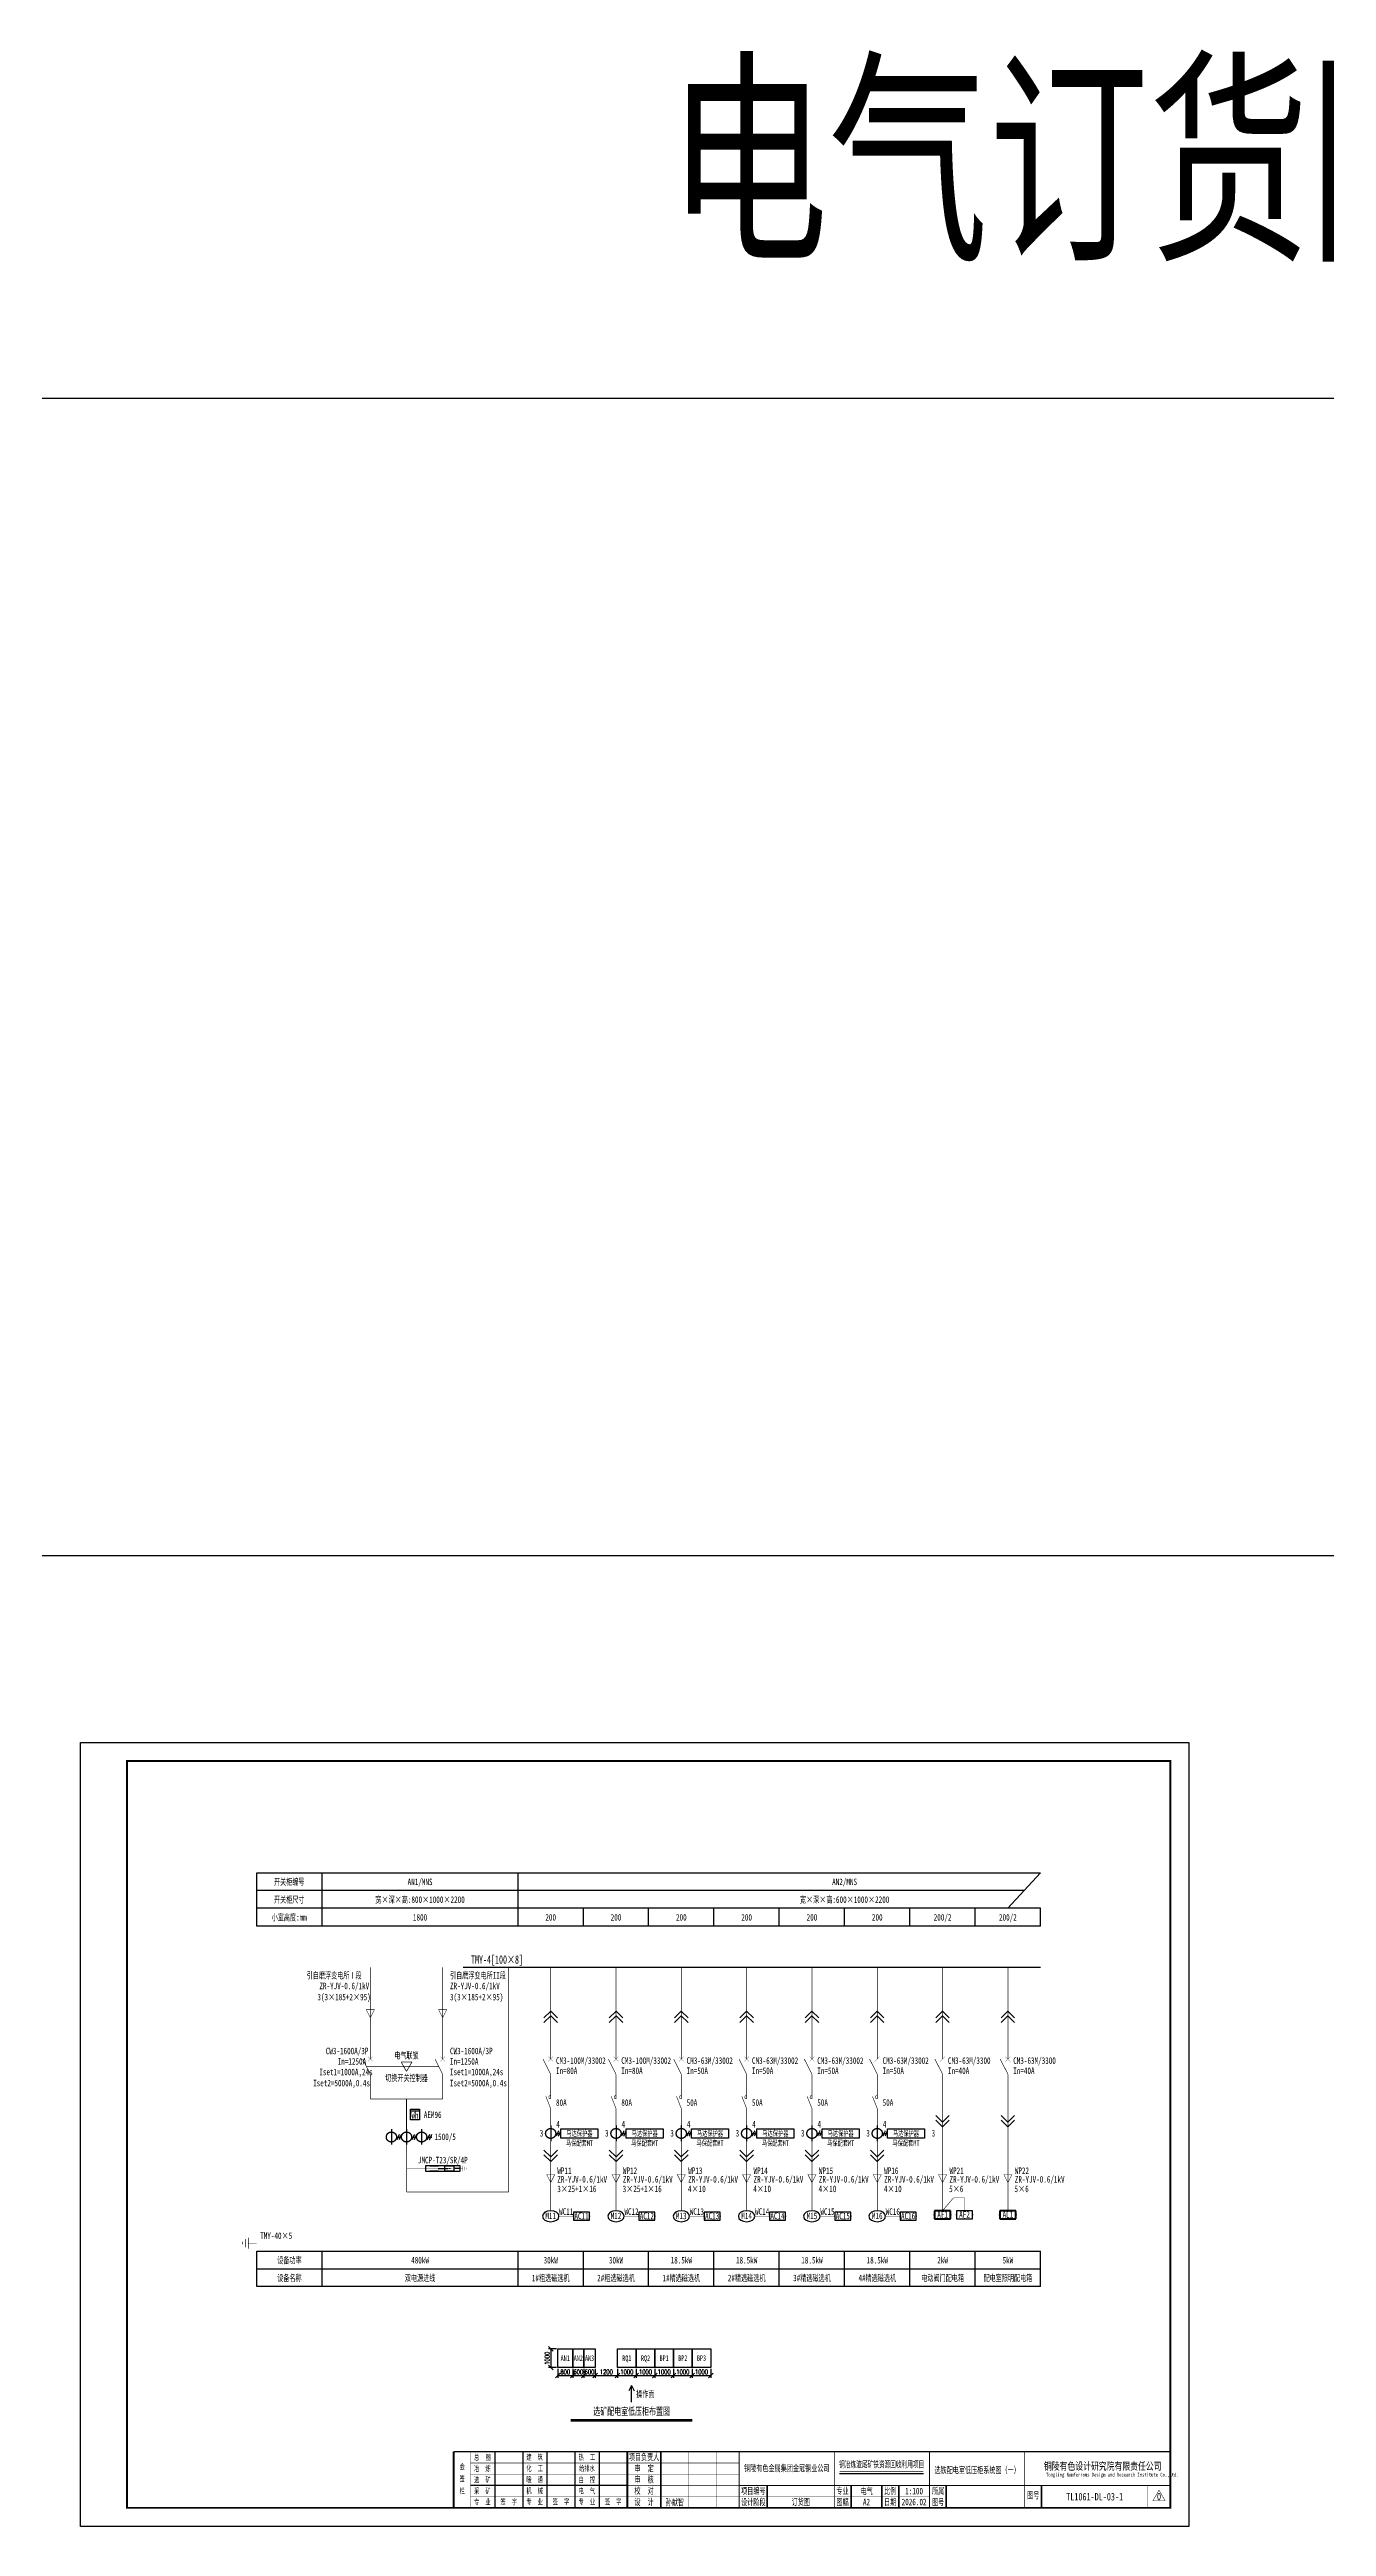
# Model space of a CAD drawing. Header units: millimetres. Extents: x 401220 to 2750366, y -101310 to 943175.
# Drawn here: x 581168 to 649596, y 700022 to 832709 of the extents above; entities that cross this region are included whole.
import ezdxf
from ezdxf.enums import TextEntityAlignment as Align

# ---------------------------------------------------------------- set-up
doc = ezdxf.new("R2010")
doc.units = ezdxf.units.MM
doc.linetypes.add('常规', pattern=[20, 10, 0, 10])
for name, color, linetype in [('BXT', 7, 'Continuous'), ('MX', 3, 'Continuous'), ('TEXT', 4, 'Continuous'), ('动力平面导线层', 3, '常规'), ('图框', 7, 'Continuous'), ('文字', 7, 'Continuous'), ('标注-照明', 7, 'Continuous'), ('照明平面导线层', 3, 'Continuous'), ('照明平面设备层', 1, 'Continuous'), ('电辅助1', 7, 'Continuous')]:
    doc.layers.add(name, color=color, linetype=linetype)
for name, color, linetype, lineweight in [('CAXA0', 7, 'Continuous', 70), ('CAXA0层', 7, 'Continuous', 25), ('ELEMENT', 3, 'Continuous', 30), ('SW', 8, 'Continuous', 20)]:
    doc.layers.add(name, color=color, linetype=linetype, lineweight=lineweight)
doc.styles.add('BcDimText', font='txt.shx', dxfattribs={"width": 0.667, "height": 250, "bigfont": 'hztxt.shx'})
doc.styles.add('HZ', font='simsun.ttf', dxfattribs={"width": 0.75})
doc.styles.add('IDQSTYLE', font='NSimSun.ttf', dxfattribs={"width": 0.7})
doc.styles.get("Standard").update_dxf_attribs({"font": 'arial.ttf', "bigfont": 'hzdx.shx'})
doc.styles.add('标准', font='NSimSun.ttf', dxfattribs={"width": 0.667})
doc.dimstyles.new('BC_DIMLFAC_Arch_100.0000_1.0000_1.0000_0_MM_0_2.5000', dxfattribs={"dimtxt": 250, "dimasz": 250, "dimexe": 125, "dimexo": 62.5, "dimgap": 62.5, "dimtad": 1, "dimdec": 4, "dimzin": 0, "dimdsep": 46, "dimtxsty": 'BcDimText', "dimblk": 'OBLIQUE', "dimcen": 250, "dimadec": 0, "dimazin": 0, "dimtfac": 1, "dimtdec": 4, "dimtix": 1, "dimtmove": 0, "dimatfit": 3, "dimfxl": 1, "dimtolj": 1, "dimtzin": 0, "dimarcsym": 0})

# ---------------------------------------------------------------- blocks, each defined once
blk = doc.blocks.new('PLA1')
at = {"color": 0, "linetype": 'ByBlock', "lineweight": -2}
for p, q in [((-500, 500), (-500, 0)), ((500, 500), (-500, 500)), ((-500, 0), (500, 0)), ((500, 0), (500, 500))]:
    blk.add_line(p, q, dxfattribs=at)
for p in [(-500, 250), (0, 500), (0, 0), (500, 250)]:
    blk.add_point(p, dxfattribs=at)
blk = doc.blocks.new('$element$00000390')
at = {"const_width": 0.0233}
for points in [[(0, 0), (0, -0.38)], [(-0.25, -0.38), (0.25, -0.38)], [(-0.19, -0.5), (0.19, -0.5)], [(-0.06, -0.63), (0.06, -0.63)]]:
    blk.add_lwpolyline(points, dxfattribs=at)
blk.add_attdef('S', (0, 0), '', height=0.00000667)
blk = doc.blocks.new('KK')
at = {"layer": 'MX', "color": 3, "linetype": '常规', "lineweight": 25}
for p, q in [((-498, -143), (-378, 128)), ((-384, -143), (-264, 128)), ((313, -143), (432, 128)), ((426, -143), (546, 128)), ((1123, -143), (1243, 128)), ((1236, -143), (1356, 128)), ((-540, -8), (-270, -8)), ((270, -8), (540, -8)), ((1080, -8), (1351, -8))]:
    blk.add_line(p, q, dxfattribs=at)
for centre in [(-810, -8), (0, -8), (810, -8)]:
    blk.add_circle(centre, 270, dxfattribs=at)
at = {"layer": '动力平面导线层', "lineweight": -3, "ltscale": 100}
for p, q in [((-810, 417), (-810, -417)), ((0, 417), (0, -417)), ((810, 417), (810, -417))]:
    blk.add_line(p, q, dxfattribs=at)
blk = doc.blocks.new('1107AA')
at = {"color": 3, "linetype": 'Continuous'}
for points, const_width in [([(0, -7.5), (-3.8, 0)], 0.3), ([(1.2, 1.2), (-1.2, -1.2)], 0.1), ([(-1.2, 1.2), (1.2, -1.2)], 0.1)]:
    blk.add_lwpolyline(points, dxfattribs=dict(at, const_width=const_width))
blk = doc.blocks.new('$element$00000532')
for points in [[(0, 0), (0, -0.28)], [(-0.1, -0.28), (0.1, -0.28), (0.1, -0.72), (-0.1, -0.72), (-0.1, -0.28)], [(0, -1), (0, -0.57)]]:
    blk.add_lwpolyline(points)
for points in [[(-0.03, -0.55), (0.03, -0.55), (0, -0.35), (0.03, -0.55)], [(0.03, -0.55), (0, -0.35), (-0.03, -0.55), (0.03, -0.55)], [(0, -0.37), (-0.03, -0.57), (0.03, -0.57), (0, -0.37)]]:
    blk.add_solid(points)
blk.add_attdef('S', (0, 0), '', height=0.00000667)
blk = doc.blocks.new('HFH')
at = {"color": 3, "linetype": 'Continuous', "const_width": 17.3}
for points in [[(-2085, -50), (-2085, 50)], [(-1999, -105), (-1999, 105)], [(-1917, -158), (-1917, 158)], [(-1653, 0), (-1917, 0)]]:
    blk.add_lwpolyline(points, dxfattribs=at)
at = {"color": 3}
blk.add_lwpolyline([(-1757, 162), (75, 162), (75, -164), (-1757, -164)], close=True, dxfattribs=at)
at = {"color": 3, "const_width": 13.3}
for points in [[(-717, 0), (-52, 0)], [(-621, 90), (-139, 90)], [(-621, -90), (-621, 90)], [(-139, -90), (-139, 90)], [(-621, -90), (-139, -90)]]:
    blk.add_lwpolyline(points, dxfattribs=at)
at = {"layer": 'ELEMENT', "linetype": 'ByBlock', "xscale": -1200, "yscale": 1200, "zscale": 1200, "rotation": 90}
blk.add_blockref('$element$00000532', (-1791, 0), dxfattribs=at)
blk = doc.blocks.new('0208D')
at = {"color": 3, "linetype": 'Continuous', "const_width": 0.3}
blk.add_lwpolyline([(0, -7.5), (0, 0)], dxfattribs=at)
blk.add_lwpolyline([(0, -7.5), (2.5, -2.5), (-2.5, -2.5)], close=True, dxfattribs=at)
blk = doc.blocks.new('HG')
at = {"layer": 'CAXA0', "color": 3, "linetype": 'Continuous', "lineweight": 0}
for p, q in [((0, 0), (-360, -360)), ((0, 0), (360, -360)), ((0, -250), (-360, -610)), ((0, -250), (360, -610))]:
    blk.add_line(p, q, dxfattribs=at)
blk = doc.blocks.new('GGF')
at = {"layer": '照明平面导线层', "color": 3, "linetype": '常规', "lineweight": 25, "ltscale": 2, "const_width": 30}
for points in [[(0, 0), (0, -365)], [(0, -1065), (-261, -402)], [(0, -365), (0, -544)], [(0, -1065), (0, -1429)]]:
    blk.add_lwpolyline(points, dxfattribs=at)
blk.add_lwpolyline([(0, -544, -1.1220072), (0, -365, -1.343832)], format="xyb", dxfattribs=at)
blk = doc.blocks.new('GHF')
at = {"layer": 'MX', "color": 3, "linetype": '常规', "lineweight": 25}
for p, q in [((270, 0), (540, 0)), ((313, -135), (432, 135)), ((426, -135), (546, 135))]:
    blk.add_line(p, q, dxfattribs=at)
blk.add_circle((0, 0), 270, dxfattribs=at)
at = {"layer": '动力平面导线层', "lineweight": -3, "ltscale": 100}
blk.add_line((0, 425), (0, -409), dxfattribs=at)
blk = doc.blocks.new('_Oblique')
at = {"color": 0, "linetype": 'ByBlock', "lineweight": -2}
blk.add_line((-0.5, -0.5), (0.5, 0.5), dxfattribs=at)
blk = doc.blocks.new('*D79')
at = {"color": 0, "lineweight": -2}
for p, q in [((608405, 708470), (608405, 707986)), ((608405, 708111), (609205, 708111)), ((609205, 708470), (609205, 707986))]:
    blk.add_line(p, q, dxfattribs=at)
at = {"layer": 'Defpoints', "color": 0}
for p in [(608405, 708533), (609205, 708533), (609205, 708111)]:
    blk.add_point(p, dxfattribs=at)
at = {"color": 0, "lineweight": -2, "xscale": 250, "yscale": 250, "zscale": 250, "rotation": 180}
blk.add_blockref('_Oblique', (608405, 708111), dxfattribs=at)
at = {"color": 0, "lineweight": -2, "xscale": 250, "yscale": 250, "zscale": 250}
blk.add_blockref('_Oblique', (609205, 708111), dxfattribs=at)
at = {"color": 0, "insert": (608805, 708298), "char_height": 250, "attachment_point": 5, "style": 'BcDimText'}
blk.add_mtext('\\A1;800', dxfattribs=at)
blk = doc.blocks.new('*D80')
at = {"color": 0, "lineweight": -2}
for p, q in [((609205, 708470), (609205, 707986)), ((609205, 708111), (609805, 708111)), ((609805, 708470), (609805, 707986))]:
    blk.add_line(p, q, dxfattribs=at)
at = {"layer": 'Defpoints', "color": 0}
for p in [(609205, 708533), (609805, 708533), (609805, 708111)]:
    blk.add_point(p, dxfattribs=at)
at = {"color": 0, "lineweight": -2, "xscale": 250, "yscale": 250, "zscale": 250, "rotation": 180}
blk.add_blockref('_Oblique', (609205, 708111), dxfattribs=at)
at = {"color": 0, "lineweight": -2, "xscale": 250, "yscale": 250, "zscale": 250}
blk.add_blockref('_Oblique', (609805, 708111), dxfattribs=at)
at = {"color": 0, "insert": (609505, 708298), "char_height": 250, "attachment_point": 5, "style": 'BcDimText'}
blk.add_mtext('\\A1;600', dxfattribs=at)
blk = doc.blocks.new('*D81')
at = {"color": 0, "lineweight": -2}
for p, q in [((609805, 708470), (609805, 707986)), ((609805, 708111), (610405, 708111)), ((610405, 708470), (610405, 707986))]:
    blk.add_line(p, q, dxfattribs=at)
at = {"layer": 'Defpoints', "color": 0}
for p in [(609805, 708533), (610405, 708533), (610405, 708111)]:
    blk.add_point(p, dxfattribs=at)
at = {"color": 0, "lineweight": -2, "xscale": 250, "yscale": 250, "zscale": 250, "rotation": 180}
blk.add_blockref('_Oblique', (609805, 708111), dxfattribs=at)
at = {"color": 0, "lineweight": -2, "xscale": 250, "yscale": 250, "zscale": 250}
blk.add_blockref('_Oblique', (610405, 708111), dxfattribs=at)
at = {"color": 0, "insert": (610105, 708298), "char_height": 250, "attachment_point": 5, "style": 'BcDimText'}
blk.add_mtext('\\A1;600', dxfattribs=at)
blk = doc.blocks.new('*D82')
at = {"color": 0, "lineweight": -2}
for p, q in [((611605, 708470), (611605, 707986)), ((611605, 708111), (612605, 708111)), ((612605, 708470), (612605, 707986))]:
    blk.add_line(p, q, dxfattribs=at)
at = {"layer": 'Defpoints', "color": 0}
for p in [(611605, 708533), (612605, 708533), (612605, 708111)]:
    blk.add_point(p, dxfattribs=at)
at = {"color": 0, "lineweight": -2, "xscale": 250, "yscale": 250, "zscale": 250, "rotation": 180}
blk.add_blockref('_Oblique', (611605, 708111), dxfattribs=at)
at = {"color": 0, "lineweight": -2, "xscale": 250, "yscale": 250, "zscale": 250}
blk.add_blockref('_Oblique', (612605, 708111), dxfattribs=at)
at = {"color": 0, "insert": (612105, 708298), "char_height": 250, "attachment_point": 5, "style": 'BcDimText'}
blk.add_mtext('\\A1;1000', dxfattribs=at)
blk = doc.blocks.new('*D83')
at = {"color": 0, "lineweight": -2}
for p, q in [((612605, 708470), (612605, 707986)), ((612605, 708111), (613605, 708111)), ((613605, 708470), (613605, 707986))]:
    blk.add_line(p, q, dxfattribs=at)
at = {"layer": 'Defpoints', "color": 0}
for p in [(612605, 708533), (613605, 708533), (613605, 708111)]:
    blk.add_point(p, dxfattribs=at)
at = {"color": 0, "lineweight": -2, "xscale": 250, "yscale": 250, "zscale": 250, "rotation": 180}
blk.add_blockref('_Oblique', (612605, 708111), dxfattribs=at)
at = {"color": 0, "lineweight": -2, "xscale": 250, "yscale": 250, "zscale": 250}
blk.add_blockref('_Oblique', (613605, 708111), dxfattribs=at)
at = {"color": 0, "insert": (613105, 708298), "char_height": 250, "attachment_point": 5, "style": 'BcDimText'}
blk.add_mtext('\\A1;1000', dxfattribs=at)
blk = doc.blocks.new('*D84')
at = {"color": 0, "lineweight": -2}
for p, q in [((613605, 708470), (613605, 707986)), ((613605, 708111), (614605, 708111)), ((614605, 708470), (614605, 707986))]:
    blk.add_line(p, q, dxfattribs=at)
at = {"layer": 'Defpoints', "color": 0}
for p in [(613605, 708533), (614605, 708533), (614605, 708111)]:
    blk.add_point(p, dxfattribs=at)
at = {"color": 0, "lineweight": -2, "xscale": 250, "yscale": 250, "zscale": 250, "rotation": 180}
blk.add_blockref('_Oblique', (613605, 708111), dxfattribs=at)
at = {"color": 0, "lineweight": -2, "xscale": 250, "yscale": 250, "zscale": 250}
blk.add_blockref('_Oblique', (614605, 708111), dxfattribs=at)
at = {"color": 0, "insert": (614105, 708298), "char_height": 250, "attachment_point": 5, "style": 'BcDimText'}
blk.add_mtext('\\A1;1000', dxfattribs=at)
blk = doc.blocks.new('*D85')
at = {"color": 0, "lineweight": -2}
for p, q in [((608342, 709533), (607900, 709533)), ((608025, 709533), (608025, 708533)), ((608342, 708533), (607900, 708533))]:
    blk.add_line(p, q, dxfattribs=at)
at = {"layer": 'Defpoints', "color": 0}
for p in [(608405, 709533), (608025, 708533), (608405, 708533)]:
    blk.add_point(p, dxfattribs=at)
at = {"color": 0, "lineweight": -2, "xscale": 250, "yscale": 250, "zscale": 250}
for p, rotation in [((608025, 709533), 90), ((608025, 708533), 270)]:
    blk.add_blockref('_Oblique', p, dxfattribs=dict(at, rotation=rotation))
at = {"color": 0, "insert": (607838, 709033), "char_height": 250, "attachment_point": 5, "rotation": 90, "style": 'BcDimText'}
blk.add_mtext('\\A1;1000', dxfattribs=at)
blk = doc.blocks.new('*D86')
at = {"color": 0, "lineweight": -2}
for p, q in [((610405, 708470), (610405, 707986)), ((610405, 708111), (611605, 708111)), ((611605, 708470), (611605, 707986))]:
    blk.add_line(p, q, dxfattribs=at)
at = {"layer": 'Defpoints', "color": 0}
for p in [(610405, 708533), (611605, 708533), (611605, 708111)]:
    blk.add_point(p, dxfattribs=at)
at = {"color": 0, "lineweight": -2, "xscale": 250, "yscale": 250, "zscale": 250, "rotation": 180}
blk.add_blockref('_Oblique', (610405, 708111), dxfattribs=at)
at = {"color": 0, "lineweight": -2, "xscale": 250, "yscale": 250, "zscale": 250}
blk.add_blockref('_Oblique', (611605, 708111), dxfattribs=at)
at = {"color": 0, "insert": (611005, 708298), "char_height": 250, "attachment_point": 5, "style": 'BcDimText'}
blk.add_mtext('\\A1;1200', dxfattribs=at)
blk = doc.blocks.new('3')
at = {"layer": 'TEXT', "color": 7, "lineweight": 25, "style": 'HZ', "width": 0.75}
for s, height, p in [('铜陵有色设计研究院有限责任公司', 400, (221501, 249018)), ('Tongling Nonferrous Design and Research Institute Co.,Ltd.', 200, (221613, 248659))]:
    blk.add_text(s, height=height, dxfattribs=at).set_placement(p)
blk = doc.blocks.new('铜陵有色图签02')
at = {"layer": '图框', "linetype": 'Continuous', "lineweight": 50}
for p, q in [((-38401, 3003), (-38401, 1)), ((-29100, 3001), (-29100, 0))]:
    blk.add_line(p, q, dxfattribs=at)
at = {"layer": '图框', "color": 7, "linetype": 'Continuous', "lineweight": 25}
for p, q in [((-36201, 3010), (-36201, 9)), ((-34701, 3010), (-34701, 9)), ((-33401, 3017), (-33401, 16)), ((-31901, 3017), (-31901, 16)), ((-30601, 3017), (-30601, 16)), ((-29100, 1201), (-37501, 1201))]:
    blk.add_line(p, q, dxfattribs=at)
at = {"layer": '图框', "color": 7, "linetype": 'Continuous', "lineweight": 35}
for p, q in [((-27300, 3001), (-27300, 1)), ((-21600, 1197), (-21600, -3)), ((-17100, 1200), (-17100, 0)), ((-15450, 0), (-15450, 1200)), ((-14550, 1200), (-14550, 0)), ((-12000, 1201), (-12000, 1)), ((-6900, 1202), (-6900, 2))]:
    blk.add_line(p, q, dxfattribs=at)
at = {"layer": '图框', "lineweight": 25}
blk.add_line((-17723, 1830), (-13223, 1830), dxfattribs=at)
at = {"layer": '图框', "lineweight": 70, "const_width": 70}
blk.add_lwpolyline([(-17980, 3001), (0, 3001), (-38401, 3001)], dxfattribs=at)
at = {"layer": '图框', "color": 7, "linetype": 'Continuous', "lineweight": 25, "const_width": 25}
for points in [[(-37501, 3000), (-37501, 0)], [(-25800, 3001), (-25800, 1)], [(-24300, 3001), (-24300, 1)], [(-23100, 2401), (-37501, 2401)], [(-23100, 1801), (-37501, 1801)], [(-12900, 600), (-18000, 600), (-37501, 600)], [(-23100, 1201), (-29100, 1201)], [(-602, 943), (-932, 371), (-272, 371), (-602, 943)]]:
    blk.add_lwpolyline(points, dxfattribs=at)
at = {"layer": '图框', "linetype": 'Continuous', "lineweight": 50, "const_width": 50}
for points in [[(-23100, 3001), (-23100, 1)], [(-18000, 3000), (-18000, 0)]]:
    blk.add_lwpolyline(points, dxfattribs=at)
at = {"layer": '图框', "lineweight": 50, "const_width": 50}
for points in [[(-12900, 3001), (-12900, 1)], [(-7800, 3001), (-7800, 1)], [(0, 3000), (0, 0)], [(-23100, 1200), (0, 1200)]]:
    blk.add_lwpolyline(points, dxfattribs=at)
at = {"layer": '图框', "lineweight": 25, "const_width": 35}
blk.add_lwpolyline([(-17723, 1930), (-13223, 1930)], dxfattribs=at)
at = {"layer": '图框', "linetype": 'Continuous', "lineweight": 70, "const_width": 70}
blk.add_lwpolyline([(-38401, 1), (0, 0)], dxfattribs=at)
at = {"layer": '图框', "color": 7, "linetype": 'Continuous', "lineweight": 35, "const_width": 25}
blk.add_lwpolyline([(-1200, 1201), (-1200, 0)], dxfattribs=at)
at = {"layer": '图框', "lineweight": 25}
blk.add_blockref('3', (-228268, -246986), dxfattribs=at)
at = {"layer": 'TEXT', "color": 7, "lineweight": 25, "style": '标准', "width": 0.667}
for s, height, p in [('总  图', 300, (-36862, 2555)), ('建  筑', 300, (-34062, 2562)), ('热  工', 300, (-31262, 2562)), ('项目负责人', 350, (-28197, 2541)), ('签', 300, (-37942, 1404)), ('会', 300, (-37942, 2054)), ('冶  炼', 300, (-36862, 1955)), ('选  矿', 300, (-36862, 1355)), ('化  工', 300, (-34062, 1962)), ('暖  通', 300, (-34062, 1362)), ('给排水', 300, (-31262, 1962)), ('自  控', 300, (-31262, 1362)), ('审  定', 350, (-28197, 1941)), ('审  核', 350, (-28197, 1341)), ('栏', 300, (-37942, 754)), ('采  矿', 300, (-36862, 754)), ('专  业', 300, (-36862, 170)), ('签  字', 300, (-35449, 170)), ('机  械', 300, (-34062, 761)), ('专  业', 300, (-34062, 177)), ('签  字', 300, (-32649, 177)), ('专  业', 300, (-31262, 177)), ('电  气', 300, (-31262, 761)), ('签  字', 300, (-29849, 177)), ('校  对', 350, (-28197, 741)), ('设  计', 350, (-28197, 139)), ('项目编号', 350, (-22343, 730)), ('设计阶段', 350, (-22343, 130)), ('专业', 350, (-17559, 730)), ('图幅', 350, (-17559, 130)), ('比例', 350, (-15009, 730)), ('日期', 350, (-15009, 130)), ('所属', 350, (-12438, 730)), ('图号', 350, (-12438, 130)), ('图号', 350, (-7339, 495))]:
    blk.add_text(s, height=height, dxfattribs=at).set_placement(p, align=Align.CENTER)
blk = doc.blocks.new('*D121')
at = {"color": 0, "lineweight": -2}
for p, q in [((614605, 708470), (614605, 707986)), ((614605, 708111), (615605, 708111)), ((615605, 708470), (615605, 707986))]:
    blk.add_line(p, q, dxfattribs=at)
at = {"layer": 'Defpoints', "color": 0}
for p in [(614605, 708533), (615605, 708533), (615605, 708111)]:
    blk.add_point(p, dxfattribs=at)
at = {"color": 0, "lineweight": -2, "xscale": 250, "yscale": 250, "zscale": 250, "rotation": 180}
blk.add_blockref('_Oblique', (614605, 708111), dxfattribs=at)
at = {"color": 0, "lineweight": -2, "xscale": 250, "yscale": 250, "zscale": 250}
blk.add_blockref('_Oblique', (615605, 708111), dxfattribs=at)
at = {"color": 0, "insert": (615105, 708298), "char_height": 250, "attachment_point": 5, "style": 'BcDimText'}
blk.add_mtext('\\A1;1000', dxfattribs=at)
blk = doc.blocks.new('*D122')
at = {"color": 0, "lineweight": -2}
for p, q in [((615605, 708470), (615605, 707986)), ((615605, 708111), (616605, 708111)), ((616605, 708470), (616605, 707986))]:
    blk.add_line(p, q, dxfattribs=at)
at = {"layer": 'Defpoints', "color": 0}
for p in [(615605, 708533), (616605, 708533), (616605, 708111)]:
    blk.add_point(p, dxfattribs=at)
at = {"color": 0, "lineweight": -2, "xscale": 250, "yscale": 250, "zscale": 250, "rotation": 180}
blk.add_blockref('_Oblique', (615605, 708111), dxfattribs=at)
at = {"color": 0, "lineweight": -2, "xscale": 250, "yscale": 250, "zscale": 250}
blk.add_blockref('_Oblique', (616605, 708111), dxfattribs=at)
at = {"color": 0, "insert": (616105, 708298), "char_height": 250, "attachment_point": 5, "style": 'BcDimText'}
blk.add_mtext('\\A1;1000', dxfattribs=at)

msp = doc.modelspace()

# ---------------------------------------------------------------- linework, layer by layer
at = {"color": 3}
for p, q in [((930455.53865, 814021.73148), (401219.70842, 814021.73148)), ((930455.53865, 752021.73148), (401219.70842, 752021.73148))]:
    msp.add_line(p, q, dxfattribs=at)
for p, q in [((632524.24796, 733137.54739), (634274.24796, 735037.54739)), ((612352.72959, 707564.64704), (612205.25556, 707287.43974)), ((612352.72959, 706679.78256), (612352.72959, 707564.64704)), ((612352.72959, 707564.64704), (612500.20361, 707287.43974))]:
    msp.add_line(p, q)
at = {"color": 3, "const_width": 13.30256}
msp.add_lwpolyline([(601453.63149, 719195.76604), (600299.12646, 719195.76604)], dxfattribs=at)
at = {"color": 2, "lineweight": 30}
for points in [[(608404.60235, 709532.64795), (609204.60235, 709532.64795), (609204.60235, 708532.64795), (608404.60235, 708532.64795)], [(609204.60235, 709532.64795), (609804.60235, 709532.64795), (609804.60235, 708532.64795), (609204.60235, 708532.64795)], [(609804.60235, 709532.64795), (610404.60235, 709532.64795), (610404.60235, 708532.64795), (609804.60235, 708532.64795)]]:
    msp.add_lwpolyline(points, close=True, dxfattribs=at)
at = {"color": 6, "lineweight": 30}
for points in [[(611604.60235, 709532.64795), (612604.60235, 709532.64795), (612604.60235, 708532.64795), (611604.60235, 708532.64795)], [(612604.60235, 709532.64795), (613604.60235, 709532.64795), (613604.60235, 708532.64795), (612604.60235, 708532.64795)], [(613604.60235, 709532.64795), (614604.60235, 709532.64795), (614604.60235, 708532.64795), (613604.60235, 708532.64795)], [(614604.60235, 709532.64795), (615604.60235, 709532.64795), (615604.60235, 708532.64795), (614604.60235, 708532.64795)], [(615604.60235, 709532.64795), (616604.60235, 709532.64795), (616604.60235, 708532.64795), (615604.60235, 708532.64795)]]:
    msp.add_lwpolyline(points, close=True, dxfattribs=at)
at = {"layer": 'CAXA0层', "color": 2, "linetype": 'Continuous', "lineweight": 40}
msp.add_line((609104.83112, 705733.37968), (615611.12169, 705733.37968), dxfattribs=at)
at = {"layer": 'CAXA0层', "color": 2, "linetype": 'Continuous', "lineweight": 0}
msp.add_line((609104.83112, 705667.89675), (615611.12169, 705667.89675), dxfattribs=at)
at = {"layer": 'MX', "color": 3, "linetype": 'ByBlock', "const_width": 38.89776}
for points in [[(598361.43131, 729971.61373), (598361.43126, 726836.95771)], [(602236.71067, 729971.61373), (602236.71064, 726836.95771)], [(605774.23613, 729971.62184), (605774.23613, 717935.66185)], [(598156.56474, 724653.01831), (602031.84412, 724653.01831)], [(600008.76313, 724901.85321), (600589.37878, 724901.85321)], [(600299.07095, 724399.0253), (600008.76313, 724901.85321)], [(600299.07095, 724399.0253), (600589.37878, 724901.85321)], [(598360.75565, 722920.10847), (602236.40331, 722920.10847)], [(600298.7847, 722920.10847), (600299.24209, 717935.66185)], [(600299.12255, 717935.66185), (605774.23613, 717935.66185)]]:
    msp.add_lwpolyline(points, dxfattribs=at)
at = {"layer": '动力平面导线层', "color": 0, "linetype": 'ByBlock'}
for p, q in [((592274.23613, 732187.54739), (592274.23613, 735037.54739)), ((592274.23613, 735037.54739), (634274.24796, 735037.54739)), ((633399.24796, 734087.54739), (592274.23613, 734087.54739)), ((595774.23613, 732187.54739), (595774.23613, 735037.54739)), ((606274.23613, 732187.54739), (606274.23613, 735037.54739)), ((634274.24796, 733137.54739), (592274.23613, 733137.54739)), ((609774.23761, 732187.54739), (609774.23761, 733137.54739)), ((613274.23909, 732187.54739), (613274.23909, 733137.54739)), ((616774.24057, 732187.54739), (616774.24057, 733137.54739)), ((620274.24205, 732187.54739), (620274.24205, 733137.54739)), ((623774.24353, 732187.54739), (623774.24353, 733137.54739)), ((627274.245, 732187.54739), (627274.245, 733137.54739)), ((630774.24648, 732187.54739), (630774.24648, 733137.54739)), ((634274.24796, 732187.54739), (634274.24796, 733137.54739)), ((634274.24796, 732187.54739), (592274.23613, 732187.54739)), ((592274.23613, 714768.78721), (634274.24796, 714768.78721)), ((592274.23613, 712868.78721), (592274.23613, 714768.78721)), ((595774.23613, 712868.78721), (595774.23613, 714768.78721)), ((606274.23613, 712868.78721), (606274.23613, 714768.78721)), ((609774.23613, 712868.78721), (609774.23613, 714768.78721)), ((613274.23613, 712868.78721), (613274.23613, 714768.78721)), ((616774.23613, 712868.78721), (616774.23613, 714768.78721)), ((620274.23613, 712868.78721), (620274.23613, 714768.78721)), ((623774.23613, 712868.78721), (623774.23613, 714768.78721)), ((627274.23613, 712868.78721), (627274.23613, 714768.78721)), ((630774.23613, 712868.78721), (630774.23613, 714768.78721)), ((634274.23613, 712868.78721), (634274.23613, 714768.78721)), ((592274.23613, 713818.78721), (634274.24796, 713818.78721)), ((634274.24796, 712868.78721), (592274.23613, 712868.78721))]:
    msp.add_line(p, q, dxfattribs=at)
at = {"layer": '动力平面导线层', "color": 3, "linetype": 'ByBlock', "lineweight": 20, "ltscale": 2, "const_width": 84}
msp.add_lwpolyline([(634274.24796, 729971.64332), (603327.76482, 729971.61932)], dxfattribs=at)
at = {"layer": '动力平面导线层', "color": 0}
for points in [[(608564.55318, 721327.01386), (610558.97716, 721327.01386), (610558.97716, 720823.35484), (608564.55318, 720823.35484)], [(612064.55318, 721327.01386), (614058.97716, 721327.01386), (614058.97716, 720823.35484), (612064.55318, 720823.35484)], [(615564.55318, 721327.01386), (617558.97716, 721327.01386), (617558.97716, 720823.35484), (615564.55318, 720823.35484)], [(619064.55318, 721327.01386), (621058.97716, 721327.01386), (621058.97716, 720823.35484), (619064.55318, 720823.35484)], [(622564.55318, 721327.01386), (624558.97716, 721327.01386), (624558.97716, 720823.35484), (622564.55318, 720823.35484)], [(626064.55318, 721327.01386), (628058.97716, 721327.01386), (628058.97716, 720823.35484), (626064.55318, 720823.35484)]]:
    msp.add_lwpolyline(points, close=True, dxfattribs=at)
at = {"layer": '图框', "linetype": 'Continuous', "lineweight": 100, "const_width": 100}
msp.add_lwpolyline([(585324.24205, 701021.73148), (641224.24205, 701021.73148), (641224.24205, 741021.73148), (585324.24205, 741021.73148)], close=True, dxfattribs=at)
at = {"layer": '文字', "color": 3, "linetype": 'ByBlock', "lineweight": 25, "const_width": 30}
for points in [[(608024.23096, 725058.19978), (608024.23096, 729971.62699)], [(611524.23096, 725058.19978), (611524.23096, 729971.62699)], [(615024.23096, 725058.19978), (615024.23096, 729971.62699)], [(618524.23096, 725058.19978), (618524.23096, 729971.62699)], [(622024.23096, 725058.19978), (622024.23096, 729971.62699)], [(625524.23096, 725058.19978), (625524.23096, 729971.62699)], [(629024.21964, 725058.19759), (629024.21964, 729971.6248)], [(632524.21964, 725058.1954), (632524.21964, 729971.6226)], [(608024.26348, 724247.83172), (608024.29418, 723471.59844)], [(611524.26348, 724247.83172), (611524.29418, 723471.59844)], [(615024.26348, 724247.83172), (615024.29418, 723471.59844)], [(618524.26348, 724247.83172), (618524.29418, 723471.59844)], [(622024.26348, 724247.83172), (622024.29418, 723471.59844)], [(625524.26348, 724247.83172), (625524.29418, 723471.59844)], [(629024.24772, 724247.82752), (629024.24772, 716938.56436)], [(632524.24772, 724247.82533), (632524.24772, 716938.56216)], [(608024.29418, 722042.42568), (608024.29419, 720725.18435)], [(611524.29418, 722042.42568), (611524.29419, 720725.18435)], [(615024.29418, 722042.42568), (615024.29419, 720725.18435)], [(618524.29418, 722042.42568), (618524.29419, 720725.18435)], [(622024.29418, 722042.42568), (622024.29419, 720725.18435)], [(625524.29418, 722042.42568), (625524.29419, 720725.18435)], [(608024.29419, 720725.18435), (608024.29419, 716938.60473)], [(611524.29419, 720725.18435), (611524.29419, 716938.60473)], [(615024.29419, 720725.18435), (615024.29419, 716938.60473)], [(618524.29419, 720725.18435), (618524.29419, 716938.60473)], [(622024.29419, 720725.18435), (622024.29419, 716938.60473)], [(625524.29419, 720725.18435), (625524.29419, 716938.60473)], [(608469.24314, 716642.67799), (609245.47642, 716642.70869)], [(611969.24314, 716642.6942), (612745.47642, 716642.72491)], [(615469.24314, 716642.6942), (616245.47642, 716642.72491)], [(618969.24314, 716642.6942), (619745.47642, 716642.72491)], [(622469.24314, 716642.6942), (623245.47642, 716642.72491)], [(625969.24314, 716642.6942), (626745.47642, 716642.72491)], [(629611.97014, 717626.44103), (629024.24772, 716938.56436)], [(629611.97014, 717626.44103), (630199.69256, 717626.44103)], [(630199.69256, 717626.44103), (630199.69256, 716938.56436)]]:
    msp.add_lwpolyline(points, dxfattribs=at)
at = {"layer": '标注-照明', "color": 1, "linetype": 'ByBlock', "lineweight": 30, "ltscale": 100, "extrusion": (0, 0, -1)}
for centre in [(608024.29419, 716642.67799), (611524.29419, 716642.6942), (615024.29419, 716642.6942), (618524.29419, 716642.6942), (622024.29419, 716642.6942), (625524.29419, 716642.6942)]:
    msp.add_ellipse(centre, major_axis=(444.94896, 0), ratio=0.665043753, dxfattribs=at)
at = {"layer": '照明平面设备层', "color": 0, "lineweight": -3, "ltscale": 100}
msp.add_lwpolyline([(582824.24205, 742021.73148), (642224.24205, 742021.73148), (642224.24205, 700021.73148), (582824.24205, 700021.73148)], close=True, dxfattribs=at)
at = {"layer": '照明平面设备层', "color": 3, "linetype": 'ByBlock', "lineweight": -3, "const_width": 30}
for points in [[(598361.43126, 725058.15654), (598361.43126, 726836.95771)], [(602236.71064, 725058.15654), (602236.71064, 726836.95771)], [(598361.43126, 722920.10847), (598361.43126, 724247.85694)], [(602236.71064, 722920.10847), (602236.66384, 724247.83328)]]:
    msp.add_lwpolyline(points, dxfattribs=at)
at = {"layer": '电辅助1', "color": 2, "linetype": 'ByBlock', "lineweight": 25}
for p, q in [((600513.59931, 721802.07092), (600513.59931, 722383.50998)), ((600513.59931, 722383.50998), (600998.13186, 722383.50998)), ((600513.59931, 722286.60347), (600998.13186, 722286.60347)), ((600998.13186, 722383.50998), (600998.13186, 721802.07092)), ((600998.13186, 721802.07092), (600513.59931, 721802.07092))]:
    msp.add_line(p, q, dxfattribs=at)

# ---------------------------------------------------------------- block references
for p in [(608024.13457, 727622.86857), (611524.13457, 727622.86857), (615024.13457, 727622.86857), (618524.13457, 727622.86857), (622024.13457, 727622.86857), (625524.13457, 727622.86857), (629024.12324, 727622.8704), (632524.12324, 727622.86821)]:
    msp.add_blockref('HG', p)
at = {"rotation": 180}
for name, p in [('HG', (629024.09939, 721433.88751)), ('HG', (632524.09939, 721433.88532)), ('HFH', (601401.65272, 719195.76604)), ('HG', (608024.11072, 719567.96316)), ('HG', (611524.11072, 719567.96316)), ('HG', (615024.11072, 719567.96316)), ('HG', (618524.11072, 719567.96316)), ('HG', (622024.11072, 719567.96316)), ('HG', (625524.11072, 719567.96316))]:
    msp.add_blockref(name, p, dxfattribs=at)
at = {"layer": 'BXT', "linetype": 'ByBlock'}
for p, xscale, yscale, zscale in [((598361.43127, 727926.04882), 87.66224999725819, 87.66224999725819, 87.66224999725819), ((602236.71065, 727926.04876), 87.66224999725819, 87.66224999725819, 87.66224999725819), ((608024.29419, 719099.31503), 87.66225000098348, 87.66225000098348, 87.66225000098348), ((611524.29419, 719099.31503), 87.66225000098348, 87.66225000098348, 87.66225000098348), ((615024.29419, 719099.31503), 87.66225000098348, 87.66225000098348, 87.66225000098348), ((618524.29419, 719099.31503), 87.66225000098348, 87.66225000098348, 87.66225000098348), ((622024.29419, 719099.31503), 87.66225000098348, 87.66225000098348, 87.66225000098348), ((625524.29419, 719099.31503), 87.66225000098348, 87.66225000098348, 87.66225000098348), ((629024.28286, 719099.31686), 87.66225000098348, 87.66225000098348, 87.66225000098348), ((632524.28286, 719099.31467), 87.66225000098348, 87.66225000098348, 87.66225000098348)]:
    msp.add_blockref('0208D', p, dxfattribs=dict(at, xscale=xscale, yscale=yscale, zscale=zscale))
at = {"layer": 'ELEMENT', "linetype": 'ByBlock', "xscale": 1200, "yscale": 1200, "zscale": 1200, "rotation": 270}
msp.add_blockref('$element$00000390', (592274.23613, 715199.12976), dxfattribs=at)
at = {"layer": '动力平面导线层', "linetype": 'ByBlock'}
for p in [(608024.29419, 723471.46), (611524.29419, 723471.46), (615024.29419, 723471.46), (618524.29419, 723471.46), (622024.29419, 723471.46), (625524.29419, 723471.46)]:
    msp.add_blockref('GGF', p, dxfattribs=at)
at = {"layer": '动力平面导线层', "color": 0, "linetype": 'ByBlock', "lineweight": -3}
msp.add_blockref('KK', (600298.94309, 720892.40544), dxfattribs=at)
at = {"layer": '动力平面导线层', "color": 0, "linetype": '常规'}
for p in [(608024.30647, 721075.18435), (611524.30647, 721075.18435), (615024.30647, 721075.18435), (618524.30647, 721075.18435), (622024.30647, 721075.18435), (625524.30647, 721075.18435)]:
    msp.add_blockref('GHF', p, dxfattribs=at)
at = {"layer": '图框', "lineweight": 25}
msp.add_blockref('铜陵有色图签02', (641224.24205, 701021.73148), dxfattribs=at)
at = {"layer": '文字', "color": 3, "linetype": 'ByBlock', "lineweight": 25, "xscale": 108.0493425019085, "yscale": 108.0493425019085, "zscale": 108.0493425019085}
for p in [(598361.38446, 725058.20335), (602236.66384, 725058.20335), (608024.25905, 725058.19576), (611524.25905, 725058.19576), (615024.25905, 725058.19576), (618524.25905, 725058.19576), (622024.25905, 725058.19576), (625524.25905, 725058.19576), (629024.24772, 725058.19759), (632524.24772, 725058.1954)]:
    msp.add_blockref('1107AA', p, dxfattribs=at)
at = {"layer": '照明平面设备层', "color": 1, "linetype": 'ByBlock', "lineweight": 30, "xscale": 0.8640000000596046, "yscale": 0.8640000000596046, "zscale": 0.8640000000596046}
for p in [(609677.47642, 716426.70869), (613177.47642, 716426.72491), (616677.47642, 716426.72491), (620177.47642, 716426.72491), (623677.47642, 716426.72491), (627177.47642, 716426.72491), (630199.69256, 716506.56217)]:
    msp.add_blockref('PLA1', p, dxfattribs=at)
at = {"layer": '照明平面设备层', "color": 1, "lineweight": 40, "xscale": 0.8640000000596046, "yscale": 0.8640000000596046, "zscale": 0.8640000000596046}
for p in [(629024.24772, 716506.55665), (632524.24772, 716506.55665)]:
    msp.add_blockref('PLA1', p, dxfattribs=at)

# ---------------------------------------------------------------- texts
at = {"color": 2, "style": 'IDQSTYLE', "width": 0.7}
msp.add_text('电气订货图：磨浮车间3.18', height=9000, dxfattribs=at).set_placement((665837.62353, 822335.37666), align=Align.CENTER)
at = {"layer": 'SW', "color": 7, "linetype": 'ByBlock', "lineweight": 25, "style": '标准', "width": 0.667}
for s, height, p in [('宽×深×高:600×1000×2200', 350, (623774.23613, 733427.50768)), ('AN2/MNS', 350, (623774.23613, 734377.50768)), ('电气联锁', 350, (600299.07095, 725080.88724)), ('切换开关控制器', 350, (600299.07095, 723875.63218)), ('3', 350, (607529.33679, 720910.53274)), ('马达保护器', 300, (609561.76517, 720929.12617)), ('马保配套MT', 300, (609561.76517, 720410.63448)), ('3', 350, (611029.33679, 720910.53274)), ('马达保护器', 300, (613061.76517, 720929.12617)), ('马保配套MT', 300, (613061.76517, 720410.63448)), ('3', 350, (614529.33679, 720910.53274)), ('马达保护器', 300, (616561.76517, 720929.12617)), ('马保配套MT', 300, (616561.76517, 720410.63448)), ('3', 350, (618029.33679, 720910.53274)), ('马达保护器', 300, (620061.76517, 720929.12617)), ('马保配套MT', 300, (620061.76517, 720410.63448)), ('3', 350, (621529.33679, 720910.53274)), ('马达保护器', 300, (623561.76517, 720929.12617)), ('马保配套MT', 300, (623561.76517, 720410.63448)), ('3', 350, (625029.33679, 720910.53274)), ('马达保护器', 300, (627061.76517, 720929.12617)), ('马保配套MT', 300, (627061.76517, 720410.63448)), ('3', 350, (628529.33679, 720910.53274)), ('AC11', 350, (609677.47642, 716481.90854)), ('AC12', 350, (613177.47642, 716481.92476)), ('AC13', 350, (616677.47642, 716481.92476)), ('AC14', 350, (620177.47642, 716481.92476)), ('AC15', 350, (623677.47642, 716481.92476)), ('AC16', 350, (627177.47642, 716481.92476)), ('AF2', 350, (630199.69256, 716561.76202)), ('480kW', 350, (601024.23613, 714108.74805)), ('双电源进线', 350, (601024.23613, 713158.74805)), ('电动阀门配电箱', 350, (629024.23613, 713158.74805)), ('配电室照明配电箱', 350, (632524.23613, 713158.74805))]:
    msp.add_text(s, height=height, dxfattribs=at).set_placement(p, align=Align.CENTER)
for s, p in [('CM3-100M/33002', (608309.08307, 724803.20844)), ('In=80A', (608309.08307, 724258.94183)), ('In=80A', (611809.0875, 724259.08804)), ('In=50A', (615309.0875, 724259.08804)), ('In=50A', (618809.0875, 724259.08804)), ('In=50A', (622309.0875, 724259.08804)), ('In=50A', (625809.0875, 724259.08804)), ('CM3-63M/3300', (629309.08135, 724803.20917)), ('In=40A', (629309.08135, 724258.94257)), ('CM3-63M/3300', (632809.08135, 724803.20698)), ('In=40A', (632809.08135, 724258.94037)), ('80A', (608309.08317, 722555.6953)), ('80A', (611809.0817, 722555.6953)), ('50A', (615309.0817, 722555.6953)), ('50A', (618809.0817, 722555.6953)), ('50A', (622309.0817, 722555.6953)), ('50A', (625809.08317, 722555.69933)), ('1500/5', (601801.37489, 720720.19611)), ('4', (608321.83436, 721393.23349)), ('4', (611821.83436, 721393.23349)), ('4', (615321.83436, 721393.23349)), ('4', (618821.83436, 721393.23349)), ('4', (622321.83436, 721393.23349)), ('4', (625821.83436, 721393.23349))]:
    msp.add_text(s, height=350, dxfattribs=at).set_placement(p)
at = {"layer": 'SW', "color": 0, "linetype": 'ByBlock', "lineweight": 25, "style": '标准', "width": 0.667}
for s, p in [('CM3-100M/33002', (611809.0875, 724803.35465)), ('CM3-63M/33002', (615309.0875, 724803.35465)), ('CM3-63M/33002', (618809.0875, 724803.35465)), ('CM3-63M/33002', (622309.0875, 724803.35465)), ('CM3-63M/33002', (625809.0875, 724803.35465))]:
    msp.add_text(s, height=350, dxfattribs=at).set_placement(p)
at = {"layer": 'SW', "color": 7, "linetype": 'Continuous', "lineweight": 25, "style": '标准', "width": 0.667}
for s, p in [('JMCP-T23/SR/4P', (602243.09171, 719473.24828)), ('AF1', (629024.24772, 716561.7565)), ('AL1', (632524.24772, 716561.7565)), ('孙献智', (614675.97945, 701142.24981))]:
    msp.add_text(s, height=350, dxfattribs=at).set_placement(p, align=Align.CENTER)
at = {"layer": 'SW', "color": 0, "linetype": 'ByBlock', "lineweight": 25, "style": '标准', "width": 0.667}
for s, p in [('M11', (608024.29419, 716483.70668)), ('M12', (611524.29419, 716483.7229)), ('M13', (615024.29419, 716483.7229)), ('M14', (618524.29419, 716483.7229)), ('M15', (622024.29419, 716483.7229)), ('M16', (625524.29419, 716483.7229)), ('2kW', (629024.23613, 714108.74969)), ('5kW', (632524.23613, 714108.74969))]:
    msp.add_text(s, height=350, dxfattribs=at).set_placement(p, align=Align.CENTER)
at = {"layer": 'SW', "color": 6, "linetype": 'ByBlock', "lineweight": 25, "style": '标准', "width": 0.667}
msp.add_text('TMY-40×5', height=350, dxfattribs=at).set_placement((592458.93953, 715422.78961))
at = {"layer": 'SW', "color": 1, "linetype": 'Continuous', "lineweight": 25, "style": '标准', "width": 0.667}
for s, p in [('30kW', (608024.23613, 714108.74805)), ('30kW', (611524.00599, 714108.76426)), ('18.5kW', (615024.00599, 714108.76426)), ('18.5kW', (618524.00599, 714108.76426)), ('18.5kW', (622024.00599, 714108.76426)), ('18.5kW', (625524.00599, 714108.76426)), ('1#粗选磁选机', (608024.23318, 713158.79095)), ('2#粗选磁选机', (611524.00303, 713158.80716)), ('1#精选磁选机', (615024.00303, 713158.80716)), ('2#精选磁选机', (618524.00303, 713158.80716)), ('3#精选磁选机', (622024.00303, 713158.80716)), ('4#精选磁选机', (625524.00303, 713158.80716)), ('订货图', (621423.66577, 701160.29543))]:
    msp.add_text(s, height=350, dxfattribs=at).set_placement(p, align=Align.CENTER)
at = {"layer": 'SW', "color": 2, "linetype": 'Continuous', "lineweight": 25, "style": '标准', "width": 0.667}
msp.add_text('选矿配电室低压柜布置图', height=400, dxfattribs=at).set_placement((612357.9764, 705988.39371), align=Align.CENTER)
at = {"layer": 'SW', "color": 4, "linetype": 'Continuous', "lineweight": 25, "style": '标准'}
for s, height, width, p in [('铜陵有色金属集团金冠铜业公司', 350, 0.667, (620678.09521, 702968.00688)), ('铜冶炼渣尾矿铁资源回收利用项目', 350, 0.62, (625761.76567, 703179.55327)), ('选铁配电室低压柜系统图（一）', 350, 0.667, (630875.15346, 702867.2304)), ('电气', 350, 0.667, (624948.41855, 701739.99748)), ('1:100', 350, 0.667, (627498.41855, 701739.99748)), ('A2', 350, 0.667, (624948.41855, 701160.29543)), ('2026.02', 350, 0.667, (627498.41855, 701160.29543)), ('TL1061-DL-03-1', 400, 0.667, (637173.55645, 701416.78801)), ('0', 400, 0.667, (640622.01453, 701428.27783))]:
    msp.add_text(s, height=height, dxfattribs=dict(at, width=width)).set_placement(p, align=Align.CENTER)
at = {"layer": '动力平面导线层', "color": 0, "linetype": 'ByBlock', "style": '标准', "width": 0.667}
for s, p in [('开关柜编号', (594012.54397, 734377.50823)), ('开关柜尺寸', (594012.54397, 733427.50823)), ('宽×深×高:800×1000×2200', (601024.23613, 733427.50823)), ('AN1/MNS', (601024.23613, 734377.50823)), ('小室高度:mm', (594012.54397, 732477.50823)), ('1800', (601024.23613, 732477.50823)), ('200', (608024.23761, 732477.50823)), ('200', (611524.23909, 732477.50823)), ('200', (615024.24057, 732477.50823)), ('200', (618524.24205, 732477.50823)), ('200', (622024.24353, 732477.50823)), ('200', (625524.245, 732477.50823)), ('200/2', (629024.24648, 732477.50823)), ('200/2', (632524.24796, 732477.50823)), ('设备功率', (594024.2354, 714108.74805)), ('设备名称', (594024.2354, 713158.74805))]:
    msp.add_text(s, height=350, dxfattribs=at).set_placement(p, align=Align.CENTER)
at = {"layer": '文字', "color": 7, "linetype": 'ByBlock', "lineweight": 20, "style": '标准', "width": 0.667}
msp.add_text('TMY-4[100×8]', height=450, dxfattribs=at).set_placement((603753.83222, 730167.83408))
msp.add_text('操作面', height=350, dxfattribs=at).set_placement((613094.34184, 706943.52), align=Align.CENTER)
at = {"layer": '电辅助1', "color": 7, "linetype": 'ByBlock', "lineweight": 25, "style": '标准', "width": 0.667}
for s, p in [('引自磨浮变电所Ⅰ段', (594948.79665, 729369.20028)), ('3(3×185+2×95)', (595522.64023, 728207.05181)), ('ZR-YJV-0.6/1kV', (595630.88799, 728803.64707)), ('3(3×185+2×95)', (602627.53723, 728207.05181)), ('ZR-YJV-0.6/1kV', (602627.53723, 728803.64707)), ('引自磨浮变电所II段', (602627.53723, 729369.20028)), ('Iset1=1000A,24s', (595627.02225, 724194.91767)), ('In=1250A', (596610.38146, 724760.47089)), ('In=1250A', (602627.4904, 724760.47089)), ('Iset1=1000A,24s', (602627.4904, 724194.91767)), ('Iset2=5000A,0.4s', (595293.1028, 723598.32242)), ('Iset2=5000A,0.4s', (602627.53723, 723598.32242)), ('WP12', (611894.7134, 718906.68021)), ('WP13', (615394.7134, 718906.68021)), ('WP14', (618894.7134, 718906.68021)), ('WP15', (622394.7134, 718906.68021)), ('WP16', (625894.7134, 718906.68021)), ('WP21', (629394.66842, 718906.63235)), ('WP22', (632894.66842, 718906.63235)), ('3×25+1×16', (611878.36877, 717931.07723)), ('ZR-YJV-0.6/1kV', (611894.59143, 718444.83968)), ('4×10', (615378.36877, 717931.07723)), ('ZR-YJV-0.6/1kV', (615394.59143, 718444.83968)), ('4×10', (618878.36877, 717931.07723)), ('ZR-YJV-0.6/1kV', (618894.59143, 718444.83968)), ('4×10', (622378.36877, 717931.07723)), ('ZR-YJV-0.6/1kV', (622394.59143, 718444.83968)), ('4×10', (625878.36877, 717931.07723)), ('ZR-YJV-0.6/1kV', (625894.59143, 718444.83968)), ('5×6', (629378.32379, 717931.02936)), ('ZR-YJV-0.6/1kV', (629394.54645, 718444.79181)), ('5×6', (632878.32379, 717931.02936)), ('ZR-YJV-0.6/1kV', (632894.54645, 718444.79181))]:
    msp.add_text(s, height=350, dxfattribs=at).set_placement(p)
at = {"layer": '电辅助1', "color": 0, "linetype": 'ByBlock', "lineweight": 25, "style": '标准', "width": 0.667}
for s, p in [('CW3-1600A/3P', (595970.0242, 725318.60906)), ('CW3-1600A/3P', (602627.4904, 725318.60906)), ('WP11', (608378.49075, 718906.67878)), ('3×25+1×16', (608378.36877, 717931.0758)), ('ZR-YJV-0.6/1kV', (608378.36877, 718444.83824))]:
    msp.add_text(s, height=350, dxfattribs=at).set_placement(p)
at = {"layer": '电辅助1', "color": 2, "linetype": 'ByBlock', "lineweight": 25, "style": '标准', "width": 0.667}
for s, p in [('Wh', (600559.68441, 721867.55942)), ('AEM96', (601225.36106, 721901.07053))]:
    msp.add_text(s, height=350, dxfattribs=at).set_placement(p)
at = {"layer": '电辅助1', "color": 7, "linetype": 'ByBlock', "lineweight": 25, "style": '标准', "width": 0.667}
for s, p in [('WC11', (608857.35978, 716715.25729)), ('WC12', (612357.35978, 716715.2735)), ('WC13', (615857.35978, 716715.2735)), ('WC14', (619357.35978, 716715.2735)), ('WC15', (622857.35978, 716715.2735)), ('WC16', (626357.35978, 716715.2735))]:
    msp.add_text(s, height=350, dxfattribs=at).set_placement(p, align=Align.CENTER)
at = {"layer": '电辅助1', "color": 0, "linetype": '常规', "lineweight": -3, "style": '标准', "width": 0.667}
for s, p in [('AN1', (608804.60235, 708889.46359)), ('AN2', (609504.60235, 708889.46359)), ('AN3', (610104.60235, 708889.46359)), ('RQ1', (612104.60235, 708889.46359)), ('RQ2', (613104.60235, 708889.46359)), ('BP1', (614104.60235, 708889.46359)), ('BP2', (615104.60235, 708889.46359)), ('BP3', (616104.60235, 708889.46359))]:
    msp.add_text(s, height=300, dxfattribs=at).set_placement(p, align=Align.CENTER)

# ---------------------------------------------------------------- dimensions: what is measured, and where the dimension line sits
at = {"color": 3}
dim = msp.add_linear_dim(base=(608025.42526, 708532.64795), p1=(608404.60235, 709532.64795), p2=(608404.60235, 708532.64795), angle=90, dimstyle='BC_DIMLFAC_Arch_100.0000_1.0000_1.0000_0_MM_0_2.5000', dxfattribs=at)
dim.commit()
dim.dimension.update_dxf_attribs({"geometry": '*D85', "text_midpoint": (607837.92526, 709032.64795)})
for base, p1, p2, picture, middle in [((609204.60235, 708110.84754), (608404.60235, 708532.64795), (609204.60235, 708532.64795), '*D79', (608804.60235, 708298.34754)), ((609804.60235, 708110.84754), (609204.60235, 708532.64795), (609804.60235, 708532.64795), '*D80', (609504.60235, 708298.34754)), ((610404.60235, 708110.84754), (609804.60235, 708532.64795), (610404.60235, 708532.64795), '*D81', (610104.60235, 708298.34754)), ((611604.60235, 708110.84754), (610404.60235, 708532.64795), (611604.60235, 708532.64795), '*D86', (611004.60235, 708298.34754)), ((612604.60235, 708110.84754), (611604.60235, 708532.64795), (612604.60235, 708532.64795), '*D82', (612104.60235, 708298.34754)), ((613604.60235, 708110.84754), (612604.60235, 708532.64795), (613604.60235, 708532.64795), '*D83', (613104.60235, 708298.34754)), ((614604.60235, 708110.84754), (613604.60235, 708532.64795), (614604.60235, 708532.64795), '*D84', (614104.60235, 708298.34754)), ((615604.60235, 708110.84754), (614604.60235, 708532.64795), (615604.60235, 708532.64795), '*D121', (615104.60235, 708298.34754)), ((616604.60235, 708110.84754), (615604.60235, 708532.64795), (616604.60235, 708532.64795), '*D122', (616104.60235, 708298.34754))]:
    dim = msp.add_linear_dim(base=base, p1=p1, p2=p2, dimstyle='BC_DIMLFAC_Arch_100.0000_1.0000_1.0000_0_MM_0_2.5000', dxfattribs=at)
    dim.commit()
    dim.dimension.update_dxf_attribs({"geometry": picture, "text_midpoint": middle})

doc.saveas('drawing.dxf')
